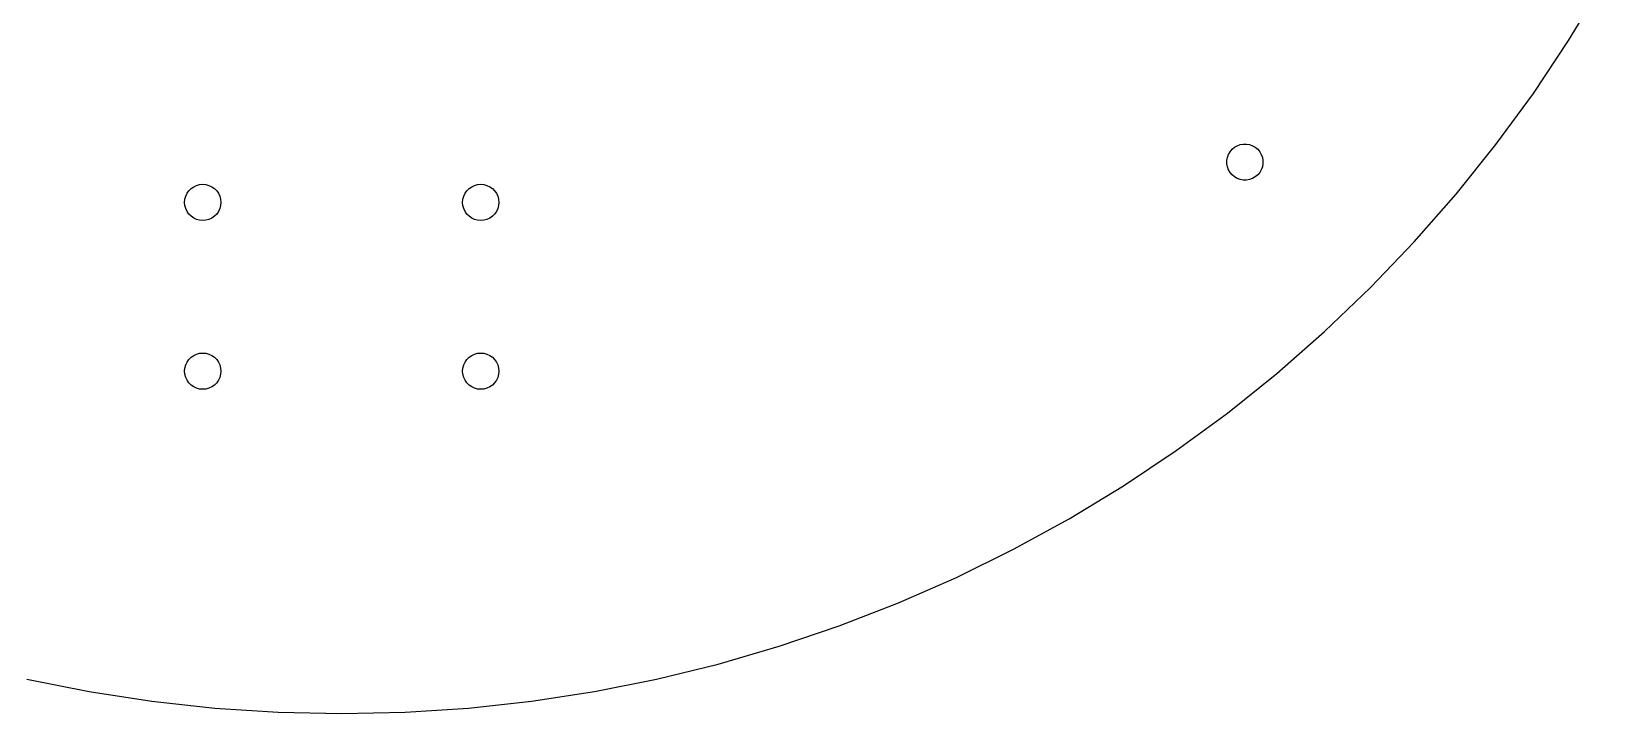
# Model space of a CAD drawing. Header units: metres. Extents: x -120 to 120, y -241 to 0.
# Drawn here: x -25.7 to 104.3, y -240.8 to -184.3 of the extents above; entities that cross this region are included whole.
import ezdxf

# ---------------------------------------------------------------- set-up
doc = ezdxf.new("R2010")
doc.units = ezdxf.units.M

msp = doc.modelspace()

# ---------------------------------------------------------------- linework, layer by layer
for p, q in [((101.526, -185.058), (104.251, -180.568)), ((98.6082, -189.425), (101.526, -185.058)), ((95.5026, -193.66), (98.6082, -189.425)), ((73.2387, -194.981), (73.2841, -194.723)), ((73.2841, -194.723), (73.3736, -194.478)), ((73.3736, -194.478), (73.5043, -194.251)), ((73.5043, -194.251), (73.6723, -194.051)), ((73.6723, -194.051), (73.8727, -193.883)), ((73.8727, -193.883), (74.0991, -193.752)), ((74.0991, -193.752), (74.3448, -193.663)), ((74.3448, -193.663), (74.6023, -193.617)), ((74.6023, -193.617), (74.8637, -193.617)), ((74.8637, -193.617), (75.1212, -193.663)), ((75.1212, -193.663), (75.3669, -193.752)), ((75.3669, -193.752), (75.5934, -193.883)), ((75.5934, -193.883), (75.7937, -194.051)), ((75.7937, -194.051), (75.9617, -194.251)), ((75.9617, -194.251), (76.0925, -194.478)), ((76.0925, -194.478), (76.1819, -194.723)), ((76.1819, -194.723), (76.2273, -194.981)), ((92.2152, -197.756), (95.5026, -193.66)), ((73.2387, -195.242), (73.2387, -194.981)), ((73.2841, -195.5), (73.2387, -195.242)), ((73.3736, -195.745), (73.2841, -195.5)), ((73.5043, -195.972), (73.3736, -195.745)), ((73.6723, -196.172), (73.5043, -195.972)), ((73.8727, -196.34), (73.6723, -196.172)), ((75.7937, -196.172), (75.5934, -196.34)), ((75.9617, -195.972), (75.7937, -196.172)), ((76.0925, -195.745), (75.9617, -195.972)), ((76.1819, -195.5), (76.0925, -195.745)), ((76.2273, -195.242), (76.1819, -195.5)), ((76.2273, -194.981), (76.2273, -195.242)), ((-12.799, -197.694), (-12.6491, -197.479)), ((-12.6491, -197.479), (-12.4642, -197.295)), ((-12.4642, -197.295), (-12.25, -197.145)), ((-12.25, -197.145), (-12.013, -197.034)), ((-12.013, -197.034), (-11.7605, -196.966)), ((-11.7605, -196.966), (-11.5, -196.944)), ((-11.5, -196.944), (-11.2395, -196.966)), ((-11.2395, -196.966), (-10.987, -197.034)), ((-10.987, -197.034), (-10.75, -197.145)), ((-10.75, -197.145), (-10.5358, -197.295)), ((-10.5358, -197.295), (-10.3509, -197.479)), ((-10.3509, -197.479), (-10.201, -197.694)), ((10.201, -197.694), (10.3509, -197.479)), ((10.3509, -197.479), (10.5358, -197.295)), ((10.5358, -197.295), (10.75, -197.145)), ((10.75, -197.145), (10.987, -197.034)), ((10.987, -197.034), (11.2395, -196.966)), ((11.2395, -196.966), (11.5, -196.944)), ((11.5, -196.944), (11.7605, -196.966)), ((11.7605, -196.966), (12.013, -197.034)), ((12.013, -197.034), (12.25, -197.145)), ((12.25, -197.145), (12.4642, -197.295)), ((12.4642, -197.295), (12.6491, -197.479)), ((12.6491, -197.479), (12.799, -197.694)), ((74.0991, -196.471), (73.8727, -196.34)), ((74.3448, -196.56), (74.0991, -196.471)), ((74.6023, -196.606), (74.3448, -196.56)), ((74.8637, -196.606), (74.6023, -196.606)), ((75.1212, -196.56), (74.8637, -196.606)), ((75.3669, -196.471), (75.1212, -196.56)), ((75.5934, -196.34), (75.3669, -196.471)), ((-13, -198.444), (-12.9772, -198.183)), ((-12.9772, -198.704), (-13, -198.444)), ((-12.9772, -198.183), (-12.9095, -197.931)), ((-12.9095, -198.957), (-12.9772, -198.704)), ((-12.9095, -197.931), (-12.799, -197.694)), ((-10.201, -197.694), (-10.0905, -197.931)), ((-10.0905, -197.931), (-10.0228, -198.183)), ((-10.0228, -198.704), (-10.0905, -198.957)), ((-10.0228, -198.183), (-10, -198.444)), ((-10, -198.444), (-10.0228, -198.704)), ((10, -198.444), (10.0228, -198.183)), ((10.0228, -198.704), (10, -198.444)), ((10.0228, -198.183), (10.0905, -197.931)), ((10.0905, -198.957), (10.0228, -198.704)), ((10.0905, -197.931), (10.201, -197.694)), ((12.799, -197.694), (12.9095, -197.931)), ((12.9095, -197.931), (12.9772, -198.183)), ((12.9772, -198.704), (12.9095, -198.957)), ((12.9772, -198.183), (13, -198.444)), ((13, -198.444), (12.9772, -198.704)), ((88.7523, -201.705), (92.2152, -197.756)), ((-12.799, -199.194), (-12.9095, -198.957)), ((-12.6491, -199.408), (-12.799, -199.194)), ((-12.4642, -199.593), (-12.6491, -199.408)), ((-12.25, -199.743), (-12.4642, -199.593)), ((-12.013, -199.853), (-12.25, -199.743)), ((-11.7605, -199.921), (-12.013, -199.853)), ((-11.5, -199.944), (-11.7605, -199.921)), ((-11.2395, -199.921), (-11.5, -199.944)), ((-10.987, -199.853), (-11.2395, -199.921)), ((-10.75, -199.743), (-10.987, -199.853)), ((-10.5358, -199.593), (-10.75, -199.743)), ((-10.3509, -199.408), (-10.5358, -199.593)), ((-10.201, -199.194), (-10.3509, -199.408)), ((-10.0905, -198.957), (-10.201, -199.194)), ((10.201, -199.194), (10.0905, -198.957)), ((10.3509, -199.408), (10.201, -199.194)), ((10.5358, -199.593), (10.3509, -199.408)), ((10.75, -199.743), (10.5358, -199.593)), ((10.987, -199.853), (10.75, -199.743)), ((11.2395, -199.921), (10.987, -199.853)), ((11.5, -199.944), (11.2395, -199.921)), ((11.7605, -199.921), (11.5, -199.944)), ((12.013, -199.853), (11.7605, -199.921)), ((12.25, -199.743), (12.013, -199.853)), ((12.4642, -199.593), (12.25, -199.743)), ((12.6491, -199.408), (12.4642, -199.593)), ((12.799, -199.194), (12.6491, -199.408)), ((12.9095, -198.957), (12.799, -199.194)), ((85.1204, -205.499), (88.7523, -201.705)), ((81.3265, -209.131), (85.1204, -205.499)), ((77.3778, -212.594), (81.3265, -209.131)), ((-12.9095, -211.901), (-12.799, -211.664)), ((-12.799, -211.664), (-12.6491, -211.449)), ((-12.6491, -211.449), (-12.4642, -211.265)), ((-12.4642, -211.265), (-12.25, -211.115)), ((-12.25, -211.115), (-12.013, -211.004)), ((-12.013, -211.004), (-11.7605, -210.936)), ((-11.7605, -210.936), (-11.5, -210.914)), ((-11.5, -210.914), (-11.2395, -210.936)), ((-11.2395, -210.936), (-10.987, -211.004)), ((-10.987, -211.004), (-10.75, -211.115)), ((-10.75, -211.115), (-10.5358, -211.265)), ((-10.5358, -211.265), (-10.3509, -211.449)), ((-10.3509, -211.449), (-10.201, -211.664)), ((-10.201, -211.664), (-10.0905, -211.901)), ((10.0905, -211.901), (10.201, -211.664)), ((10.201, -211.664), (10.3509, -211.449)), ((10.3509, -211.449), (10.5358, -211.265)), ((10.5358, -211.265), (10.75, -211.115)), ((10.75, -211.115), (10.987, -211.004)), ((10.987, -211.004), (11.2395, -210.936)), ((11.2395, -210.936), (11.5, -210.914)), ((11.5, -210.914), (11.7605, -210.936)), ((11.7605, -210.936), (12.013, -211.004)), ((12.013, -211.004), (12.25, -211.115)), ((12.25, -211.115), (12.4642, -211.265)), ((12.4642, -211.265), (12.6491, -211.449)), ((12.6491, -211.449), (12.799, -211.664)), ((12.799, -211.664), (12.9095, -211.901)), ((-13, -212.414), (-12.9772, -212.153)), ((-12.9772, -212.674), (-13, -212.414)), ((-12.9772, -212.153), (-12.9095, -211.901)), ((-12.9095, -212.927), (-12.9772, -212.674)), ((-12.799, -213.164), (-12.9095, -212.927)), ((-10.0905, -212.927), (-10.201, -213.164)), ((-10.0905, -211.901), (-10.0228, -212.153)), ((-10.0228, -212.674), (-10.0905, -212.927)), ((-10.0228, -212.153), (-10, -212.414)), ((-10, -212.414), (-10.0228, -212.674)), ((10, -212.414), (10.0228, -212.153)), ((10.0228, -212.674), (10, -212.414)), ((10.0228, -212.153), (10.0905, -211.901)), ((10.0905, -212.927), (10.0228, -212.674)), ((10.201, -213.164), (10.0905, -212.927)), ((12.9095, -212.927), (12.799, -213.164)), ((12.9095, -211.901), (12.9772, -212.153)), ((12.9772, -212.674), (12.9095, -212.927)), ((12.9772, -212.153), (13, -212.414)), ((13, -212.414), (12.9772, -212.674)), ((73.2818, -215.881), (77.3778, -212.594)), ((-12.6491, -213.378), (-12.799, -213.164)), ((-12.4642, -213.563), (-12.6491, -213.378)), ((-12.25, -213.713), (-12.4642, -213.563)), ((-12.013, -213.823), (-12.25, -213.713)), ((-11.7605, -213.891), (-12.013, -213.823)), ((-11.5, -213.914), (-11.7605, -213.891)), ((-11.2395, -213.891), (-11.5, -213.914)), ((-10.987, -213.823), (-11.2395, -213.891)), ((-10.75, -213.713), (-10.987, -213.823)), ((-10.5358, -213.563), (-10.75, -213.713)), ((-10.3509, -213.378), (-10.5358, -213.563)), ((-10.201, -213.164), (-10.3509, -213.378)), ((10.3509, -213.378), (10.201, -213.164)), ((10.5358, -213.563), (10.3509, -213.378)), ((10.75, -213.713), (10.5358, -213.563)), ((10.987, -213.823), (10.75, -213.713)), ((11.2395, -213.891), (10.987, -213.823)), ((11.5, -213.914), (11.2395, -213.891)), ((11.7605, -213.891), (11.5, -213.914)), ((12.013, -213.823), (11.7605, -213.891)), ((12.25, -213.713), (12.013, -213.823)), ((12.4642, -213.563), (12.25, -213.713)), ((12.6491, -213.378), (12.4642, -213.563)), ((12.799, -213.164), (12.6491, -213.378)), ((69.0462, -218.987), (73.2818, -215.881)), ((64.6793, -221.905), (69.0462, -218.987)), ((60.1892, -224.629), (64.6793, -221.905)), ((55.5846, -227.155), (60.1892, -224.629)), ((50.8741, -229.478), (55.5846, -227.155)), ((46.0668, -231.594), (50.8741, -229.478)), ((41.1718, -233.497), (46.0668, -231.594)), ((36.1985, -235.185), (41.1718, -233.497)), ((31.1562, -236.655), (36.1985, -235.185)), ((26.0547, -237.903), (31.1562, -236.655)), ((-26.0547, -237.903), (-20.9035, -238.928)), ((-20.9035, -238.928), (-15.7125, -239.727)), ((15.7125, -239.727), (20.9035, -238.928)), ((20.9035, -238.928), (26.0547, -237.903)), ((-15.7125, -239.727), (-10.4917, -240.299)), ((-10.4917, -240.299), (-5.25082, -240.642)), ((5.25082, -240.642), (10.4917, -240.299)), ((10.4917, -240.299), (15.7125, -239.727)), ((-5.25082, -240.642), (0, -240.757)), ((0, -240.757), (5.25082, -240.642))]:
    msp.add_line(p, q)

doc.saveas('drawing.dxf')
